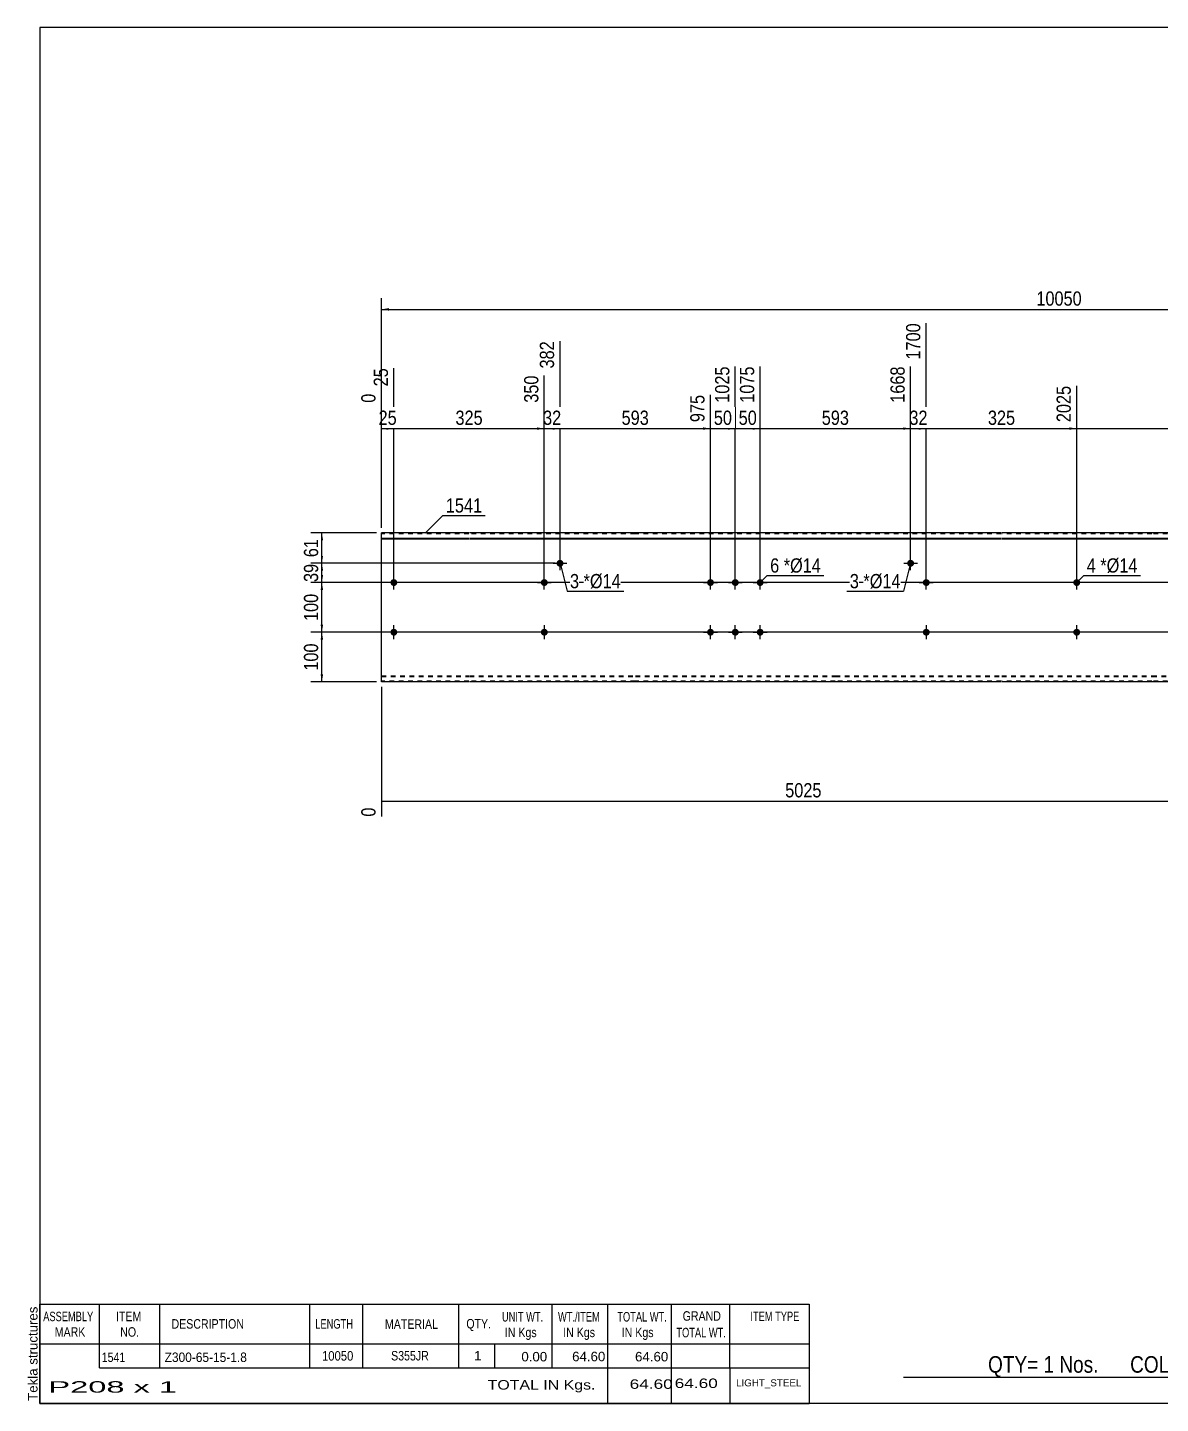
# Model space of a CAD drawing. Header units: millimetres. Extents: x -71 to 331, y -160 to 117.
# Drawn here: x -71.3 to 156.8, y -160.3 to 116.8 of the extents above; entities that cross this region are included whole.
import ezdxf

# ---------------------------------------------------------------- set-up
doc = ezdxf.new("R2010")
doc.units = ezdxf.units.MM
doc.linetypes.add('DXK_LINE_DOT1', pattern=[1.8814, 0.9407, -0.9407])
doc.styles.add('Arial', font='ARIAL.TTF', dxfattribs={"height": 0.2})
doc.styles.add('Arial Narrow', font='ARIALN.TTF', dxfattribs={"height": 0.2})

# ---------------------------------------------------------------- blocks, each defined once
blk = doc.blocks.new('Unknown-629085950-1876')
at = {"color": 5, "linetype": 'Continuous'}
for p, q in [((331.25, 116.75), (-68.75, 116.75)), ((-68.75, 116.75), (-68.75, -160.25)), ((331.25, -160.25), (331.25, 116.75)), ((-68.75, -160.25), (331.25, -160.25))]:
    blk.add_line(p, q, dxfattribs=at)
at = {"color": 174, "linetype": 'Continuous', "style": 'Arial'}
blk.add_text('Tekla structures', height=1.9102, rotation=90, dxfattribs=at).set_placement((-69.25, -159.75))
blk = doc.blocks.new('Bolt-629085950-1223 - 1203')
at = {"linetype": 'Continuous'}
blk.add_hatch(color=3, dxfattribs=at).paths.add_polyline_path([(32.09, 5, -1), (33.49, 5, -1)])
at = {"color": 3, "linetype": 'Continuous'}
for p, q in [((32.79, 3.6), (32.79, 6.4)), ((31.39, 5), (34.19, 5))]:
    blk.add_line(p, q, dxfattribs=at)
blk = doc.blocks.new('Part-629085950-1218 - 1203')
at = {"color": 2, "linetype": 'Continuous'}
for p, q in [((0, -15), (0, 15)), ((17.6, 15), (0, 15)), ((0, 13.94), (17.6, 13.94)), ((51.05, 15), (17.7, 15)), ((17.7, 13.94), (51.05, 13.94)), ((91.34, 15), (51.15, 15)), ((51.15, 13.94), (91.34, 13.94)), ((124.79, 15), (91.44, 15)), ((91.44, 13.94), (124.79, 13.94)), ((155.08, 15), (124.89, 15)), ((124.89, 13.94), (155.08, 13.94)), ((184.58, 15), (155.18, 15)), ((155.18, 13.94), (184.58, 13.94)), ((214.88, 15), (184.68, 15)), ((184.68, 13.94), (214.88, 13.94)), ((255.17, 15), (214.98, 15)), ((214.98, 13.94), (255.17, 13.94)), ((272.87, 15), (255.27, 15)), ((255.27, 13.94), (272.87, 13.94)), ((272.87, 15), (272.87, 13.94)), ((272.87, 13.94), (272.87, -15)), ((0, 13.81), (17.6, 13.81)), ((17.7, 13.81), (51.05, 13.81)), ((51.15, 13.81), (91.34, 13.81)), ((91.44, 13.81), (124.79, 13.81)), ((124.89, 13.81), (155.08, 13.81)), ((155.18, 13.81), (184.58, 13.81)), ((184.68, 13.81), (214.88, 13.81)), ((214.98, 13.81), (255.17, 13.81)), ((255.27, 13.81), (272.87, 13.81)), ((17.6, -15), (0, -15)), ((51.05, -15), (17.7, -15)), ((91.34, -15), (51.15, -15)), ((124.79, -15), (91.44, -15)), ((155.08, -15), (124.89, -15)), ((184.58, -15), (155.18, -15)), ((214.88, -15), (184.68, -15)), ((255.17, -15), (214.98, -15)), ((272.87, -15), (255.27, -15))]:
    blk.add_line(p, q, dxfattribs=at)
at = {"color": 7, "linetype": 'DXK_LINE_DOT1'}
for p, q in [((17.6, 14.82), (0, 14.82)), ((51.05, 14.82), (17.7, 14.82)), ((91.34, 14.82), (51.15, 14.82)), ((124.79, 14.82), (91.44, 14.82)), ((155.08, 14.82), (124.89, 14.82)), ((184.58, 14.82), (155.18, 14.82)), ((214.88, 14.82), (184.68, 14.82)), ((255.17, 14.82), (214.98, 14.82)), ((272.87, 14.82), (255.27, 14.82)), ((0, -13.81), (17.6, -13.81)), ((17.7, -13.81), (51.05, -13.81)), ((51.15, -13.81), (91.34, -13.81)), ((91.44, -13.81), (124.79, -13.81)), ((124.89, -13.81), (155.08, -13.81)), ((155.18, -13.81), (184.58, -13.81)), ((184.68, -13.81), (214.88, -13.81)), ((214.98, -13.81), (255.17, -13.81)), ((255.27, -13.81), (272.87, -13.81)), ((0, -13.94), (17.6, -13.94)), ((17.6, -14.82), (0, -14.82)), ((17.7, -13.94), (51.05, -13.94)), ((51.05, -14.82), (17.7, -14.82)), ((51.15, -13.94), (91.34, -13.94)), ((91.34, -14.82), (51.15, -14.82)), ((91.44, -13.94), (124.79, -13.94)), ((124.79, -14.82), (91.44, -14.82)), ((124.89, -13.94), (155.08, -13.94)), ((155.08, -14.82), (124.89, -14.82)), ((155.18, -13.94), (184.58, -13.94)), ((184.58, -14.82), (155.18, -14.82)), ((184.68, -13.94), (214.88, -13.94)), ((214.88, -14.82), (184.68, -14.82)), ((214.98, -13.94), (255.17, -13.94)), ((255.17, -14.82), (214.98, -14.82)), ((255.27, -13.94), (272.87, -13.94)), ((272.87, -14.82), (255.27, -14.82))]:
    blk.add_line(p, q, dxfattribs=at)
blk = doc.blocks.new('Bolt-629085950-1219 - 1203')
at = {"linetype": 'Continuous'}
for points in [[(65.54, 5, -1), (66.94, 5, -1)], [(70.54, 5, -1), (71.94, 5, -1)], [(75.54, 5, -1), (76.94, 5, -1)], [(65.54, -5, -1), (66.94, -5, -1)], [(70.54, -5, -1), (71.94, -5, -1)], [(75.54, -5, -1), (76.94, -5, -1)]]:
    blk.add_hatch(color=3, dxfattribs=at).paths.add_polyline_path(points)
at = {"color": 3, "linetype": 'Continuous'}
for p, q in [((66.24, 3.6), (66.24, 6.4)), ((71.24, 3.6), (71.24, 6.4)), ((76.24, 3.6), (76.24, 6.4)), ((64.84, 5), (67.64, 5)), ((69.84, 5), (72.64, 5)), ((74.84, 5), (77.64, 5)), ((64.84, -5), (67.64, -5)), ((66.24, -6.4), (66.24, -3.6)), ((69.84, -5), (72.64, -5)), ((71.24, -6.4), (71.24, -3.6)), ((74.84, -5), (77.64, -5)), ((76.24, -6.4), (76.24, -3.6))]:
    blk.add_line(p, q, dxfattribs=at)
blk = doc.blocks.new('Bolt-629085950-1220 - 1203')
at = {"linetype": 'Continuous'}
blk.add_hatch(color=3, dxfattribs=at).paths.add_polyline_path([(35.25, 8.88, -1), (36.65, 8.88, -1)])
at = {"color": 3, "linetype": 'Continuous'}
for p, q in [((34.55, 8.88), (37.35, 8.88)), ((35.95, 7.48), (35.95, 10.28))]:
    blk.add_line(p, q, dxfattribs=at)
blk = doc.blocks.new('Bolt-629085950-1221 - 1203')
at = {"linetype": 'Continuous'}
blk.add_hatch(color=3, dxfattribs=at).paths.add_polyline_path([(105.84, 8.88, -1), (107.24, 8.88, -1)])
at = {"color": 3, "linetype": 'Continuous'}
for p, q in [((105.14, 8.88), (107.94, 8.88)), ((106.54, 7.48), (106.54, 10.28))]:
    blk.add_line(p, q, dxfattribs=at)
blk = doc.blocks.new('Bolt-629085950-1222 - 1203')
at = {"linetype": 'Continuous'}
blk.add_hatch(color=3, dxfattribs=at).paths.add_polyline_path([(33.49, -5, -1), (32.09, -5, -1)])
at = {"color": 3, "linetype": 'Continuous'}
for p, q in [((34.19, -5), (31.39, -5)), ((32.79, -3.6), (32.79, -6.4))]:
    blk.add_line(p, q, dxfattribs=at)
blk = doc.blocks.new('Bolt-629085950-1228 - 1203')
at = {"linetype": 'Continuous'}
blk.add_hatch(color=3, dxfattribs=at).paths.add_polyline_path([(108.99, 5, -1), (110.39, 5, -1)])
at = {"color": 3, "linetype": 'Continuous'}
for p, q in [((109.69, 3.6), (109.69, 6.4)), ((108.29, 5), (111.09, 5))]:
    blk.add_line(p, q, dxfattribs=at)
blk = doc.blocks.new('Bolt-629085950-1229 - 1203')
at = {"linetype": 'Continuous'}
blk.add_hatch(color=3, dxfattribs=at).paths.add_polyline_path([(110.39, -5, -1), (108.99, -5, -1)])
at = {"color": 3, "linetype": 'Continuous'}
for p, q in [((111.09, -5), (108.29, -5)), ((109.69, -3.6), (109.69, -6.4))]:
    blk.add_line(p, q, dxfattribs=at)
blk = doc.blocks.new('Bolt-629085950-1230 - 1203')
at = {"linetype": 'Continuous'}
for points in [[(1.8, 5, -1), (3.2, 5, -1)], [(139.29, 5, -1), (140.69, 5, -1)]]:
    blk.add_hatch(color=3, dxfattribs=at).paths.add_polyline_path(points)
at = {"color": 3, "linetype": 'Continuous'}
for p, q in [((2.5, 3.6), (2.5, 6.4)), ((139.99, 3.6), (139.99, 6.4)), ((3.9, 5), (1.1, 5)), ((141.39, 5), (138.59, 5))]:
    blk.add_line(p, q, dxfattribs=at)
blk = doc.blocks.new('Bolt-629085950-1231 - 1203')
at = {"linetype": 'Continuous'}
for points in [[(1.8, -5, -1), (3.2, -5, -1)], [(139.29, -5, -1), (140.69, -5, -1)]]:
    blk.add_hatch(color=3, dxfattribs=at).paths.add_polyline_path(points)
at = {"color": 3, "linetype": 'Continuous'}
for p, q in [((3.9, -5), (1.1, -5)), ((2.5, -6.4), (2.5, -3.6)), ((141.39, -5), (138.59, -5)), ((139.99, -6.4), (139.99, -3.6))]:
    blk.add_line(p, q, dxfattribs=at)
blk = doc.blocks.new('StraightDimension-629085950-1348 - 1203')
at = {"linetype": 'Continuous'}
for points in [[(-12.25, 7.38), (-12, 8.88), (-11.75, 7.38)], [(-11.75, 6.5), (-12, 5), (-12.25, 6.5)]]:
    blk.add_hatch(color=7, dxfattribs=at).paths.add_polyline_path(points)
at = {"color": 7, "linetype": 'Continuous'}
for p, q in [((34.95, 8.88), (-14.25, 8.88)), ((-12, 5), (-12, 8.88)), ((198.78, 5), (-14.25, 5))]:
    blk.add_line(p, q, dxfattribs=at)
at = {"color": 0}
blk.add_wipeout([(-12.15, 9.37), (-16.35, 9.37), (-16.35, 4.51), (-12.15, 4.51)], dxfattribs=at)
at = {"color": 3, "style": 'Arial Narrow'}
blk.add_text('39', height=2.863, rotation=90.0002, dxfattribs=at).set_placement((-12.75, 5.11))
blk = doc.blocks.new('StraightDimension-629085950-1347 - 1203')
at = {"linetype": 'Continuous'}
for points in [[(-12.25, 13.5), (-12, 15), (-11.75, 13.5)], [(-11.75, 10.38), (-12, 8.88), (-12.25, 10.38)]]:
    blk.add_hatch(color=7, dxfattribs=at).paths.add_polyline_path(points)
at = {"color": 7, "linetype": 'Continuous'}
for p, q in [((-1, 15), (-14.25, 15)), ((-12, 8.88), (-12, 15)), ((34.95, 8.88), (-14.25, 8.88))]:
    blk.add_line(p, q, dxfattribs=at)
at = {"color": 0}
blk.add_wipeout([(-12.15, 14.37), (-16.35, 14.37), (-16.35, 9.51), (-12.15, 9.51)], dxfattribs=at)
at = {"color": 3, "style": 'Arial Narrow'}
blk.add_text('61', height=2.863, rotation=90.0002, dxfattribs=at).set_placement((-12.75, 10.11))
blk = doc.blocks.new('StraightDimension-629085950-1350 - 1203')
at = {"linetype": 'Continuous'}
for points in [[(-12.25, -6.5), (-12, -5), (-11.75, -6.5)], [(-11.75, -13.5), (-12, -15), (-12.25, -13.5)]]:
    blk.add_hatch(color=7, dxfattribs=at).paths.add_polyline_path(points)
at = {"color": 7, "linetype": 'Continuous'}
for p, q in [((198.78, -5), (-14.25, -5)), ((-12, -15), (-12, -5)), ((-1, -15), (-14.25, -15))]:
    blk.add_line(p, q, dxfattribs=at)
at = {"color": 0}
blk.add_wipeout([(-12.15, -6.66), (-16.35, -6.66), (-16.35, -13.34), (-12.15, -13.34)], dxfattribs=at)
at = {"color": 3, "style": 'Arial Narrow'}
blk.add_text('100', height=2.863, rotation=90.0002, dxfattribs=at).set_placement((-12.75, -12.74))
blk = doc.blocks.new('StraightDimension-629085950-1270 - 1203')
at = {"linetype": 'Continuous'}
blk.add_hatch(color=7, dxfattribs=at).paths.add_polyline_path([(74.74, 36.25), (76.24, 36), (74.74, 35.75)])
at = {"color": 7, "linetype": 'Continuous'}
for p, q in [((71.24, 6), (71.24, 48.51)), ((76.24, 6), (76.24, 48.51)), ((71.24, 36), (76.24, 36))]:
    blk.add_line(p, q, dxfattribs=at)
at = {"color": 0}
blk.add_wipeout([(76.17, 36.15), (76.17, 40.35), (71.32, 40.35), (71.32, 36.15)], dxfattribs=at)
at = {"color": 0, "linetype": 'Continuous'}
blk.add_wipeout([(75.64, 49.11), (71.44, 49.11), (71.44, 40.6), (75.64, 40.6)], dxfattribs=at)
at = {"color": 3, "linetype": 'Continuous', "style": 'Arial Narrow'}
blk.add_text('1075', height=2.863, rotation=90.0002, dxfattribs=at).set_placement((75.04, 41.2))
at = {"color": 3, "style": 'Arial Narrow'}
blk.add_text('50', height=2.863, dxfattribs=at).set_placement((71.92, 36.75))
blk = doc.blocks.new('StraightDimension-629085950-1349 - 1203')
at = {"linetype": 'Continuous'}
for points in [[(-12.25, 3.5), (-12, 5), (-11.75, 3.5)], [(-11.75, -3.5), (-12, -5), (-12.25, -3.5)]]:
    blk.add_hatch(color=7, dxfattribs=at).paths.add_polyline_path(points)
at = {"color": 7, "linetype": 'Continuous'}
for p, q in [((198.78, 5), (-14.25, 5)), ((-12, -5), (-12, 5)), ((198.78, -5), (-14.25, -5))]:
    blk.add_line(p, q, dxfattribs=at)
at = {"color": 0}
blk.add_wipeout([(-12.15, 3.34), (-16.35, 3.34), (-16.35, -3.34), (-12.15, -3.34)], dxfattribs=at)
at = {"color": 3, "style": 'Arial Narrow'}
blk.add_text('100', height=2.863, rotation=90.0002, dxfattribs=at).set_placement((-12.75, -2.74))
blk = doc.blocks.new('StraightDimension-629085950-1272 - 1203')
at = {"linetype": 'Continuous'}
blk.add_hatch(color=7, dxfattribs=at).paths.add_polyline_path([(64.74, 36.25), (66.24, 36), (64.74, 35.75)])
at = {"color": 7, "linetype": 'Continuous'}
for p, q in [((35.95, 9.88), (35.95, 53.58)), ((66.24, 6), (66.24, 42.78)), ((35.95, 36), (66.24, 36))]:
    blk.add_line(p, q, dxfattribs=at)
at = {"color": 0, "linetype": 'Continuous'}
blk.add_wipeout([(65.64, 43.38), (61.44, 43.38), (61.44, 36.7), (65.64, 36.7)], dxfattribs=at)
at = {"color": 0}
blk.add_wipeout([(54.44, 36.15), (54.44, 40.35), (47.75, 40.35), (47.75, 36.15)], dxfattribs=at)
at = {"color": 3, "linetype": 'Continuous', "style": 'Arial Narrow'}
blk.add_text('975', height=2.863, rotation=90.0002, dxfattribs=at).set_placement((65.04, 37.3))
at = {"color": 3, "style": 'Arial Narrow'}
blk.add_text('593', height=2.863, dxfattribs=at).set_placement((48.35, 36.75))
blk = doc.blocks.new('StraightDimension-629085950-1266 - 1203')
at = {"linetype": 'Continuous'}
blk.add_hatch(color=7, dxfattribs=at).paths.add_polyline_path([(271.37, 36.25), (272.87, 36), (271.37, 35.75)])
at = {"color": 7, "linetype": 'Continuous'}
for p, q in [((139.99, 6), (139.99, 44.61)), ((272.87, 16), (272.87, 46.44)), ((139.99, 36), (272.87, 36))]:
    blk.add_line(p, q, dxfattribs=at)
at = {"color": 0, "linetype": 'Continuous'}
blk.add_wipeout([(272.27, 47.04), (268.07, 47.04), (268.07, 36.7), (272.27, 36.7)], dxfattribs=at)
at = {"color": 0}
blk.add_wipeout([(210.68, 36.15), (210.68, 40.35), (202.17, 40.35), (202.17, 36.15)], dxfattribs=at)
at = {"color": 3, "linetype": 'Continuous', "style": 'Arial Narrow'}
blk.add_text('10050', height=2.863, rotation=90.0002, dxfattribs=at).set_placement((271.67, 37.3))
at = {"color": 3, "style": 'Arial Narrow'}
blk.add_text('8025', height=2.863, dxfattribs=at).set_placement((202.77, 36.75))
blk = doc.blocks.new('StraightDimension-629085950-1267 - 1203')
at = {"linetype": 'Continuous'}
blk.add_hatch(color=7, dxfattribs=at).paths.add_polyline_path([(138.49, 36.25), (139.99, 36), (138.49, 35.75)])
at = {"color": 7, "linetype": 'Continuous'}
for p, q in [((109.69, 6), (109.69, 57.21)), ((139.99, 6), (139.99, 44.61)), ((109.69, 36), (139.99, 36))]:
    blk.add_line(p, q, dxfattribs=at)
at = {"color": 0, "linetype": 'Continuous'}
blk.add_wipeout([(139.39, 45.21), (135.19, 45.21), (135.19, 36.7), (139.39, 36.7)], dxfattribs=at)
at = {"color": 0}
blk.add_wipeout([(128.18, 36.15), (128.18, 40.35), (121.5, 40.35), (121.5, 36.15)], dxfattribs=at)
at = {"color": 3, "linetype": 'Continuous', "style": 'Arial Narrow'}
blk.add_text('2025', height=2.863, rotation=90.0002, dxfattribs=at).set_placement((138.79, 37.3))
at = {"color": 3, "style": 'Arial Narrow'}
blk.add_text('325', height=2.863, dxfattribs=at).set_placement((122.1, 36.75))
blk = doc.blocks.new('StraightDimension-629085950-1268 - 1203')
at = {"linetype": 'Continuous'}
blk.add_hatch(color=7, dxfattribs=at).paths.add_polyline_path([(108.19, 36.25), (109.69, 36), (108.19, 35.75)])
at = {"color": 7, "linetype": 'Continuous'}
for p, q in [((109.69, 6), (109.69, 57.21)), ((106.54, 9.88), (106.54, 48.51)), ((106.54, 36), (109.69, 36))]:
    blk.add_line(p, q, dxfattribs=at)
at = {"color": 0, "linetype": 'Continuous'}
blk.add_wipeout([(109.09, 57.81), (104.89, 57.81), (104.89, 49.3), (109.09, 49.3)], dxfattribs=at)
at = {"color": 0}
blk.add_wipeout([(110.54, 36.15), (110.54, 40.35), (105.69, 40.35), (105.69, 36.15)], dxfattribs=at)
at = {"color": 3, "linetype": 'Continuous', "style": 'Arial Narrow'}
blk.add_text('1700', height=2.863, rotation=90.0002, dxfattribs=at).set_placement((108.49, 49.9))
at = {"color": 3, "style": 'Arial Narrow'}
blk.add_text('32', height=2.863, dxfattribs=at).set_placement((106.29, 36.75))
blk = doc.blocks.new('StraightDimension-629085950-1269 - 1203')
at = {"linetype": 'Continuous'}
blk.add_hatch(color=7, dxfattribs=at).paths.add_polyline_path([(105.04, 36.25), (106.54, 36), (105.04, 35.75)])
at = {"color": 7, "linetype": 'Continuous'}
for p, q in [((76.24, 6), (76.24, 48.51)), ((106.54, 9.88), (106.54, 48.51)), ((76.24, 36), (106.54, 36))]:
    blk.add_line(p, q, dxfattribs=at)
at = {"color": 0, "linetype": 'Continuous'}
blk.add_wipeout([(105.94, 49.11), (101.74, 49.11), (101.74, 40.6), (105.94, 40.6)], dxfattribs=at)
at = {"color": 0}
blk.add_wipeout([(94.73, 36.15), (94.73, 40.35), (88.05, 40.35), (88.05, 36.15)], dxfattribs=at)
at = {"color": 3, "linetype": 'Continuous', "style": 'Arial Narrow'}
blk.add_text('1668', height=2.863, rotation=90.0002, dxfattribs=at).set_placement((105.34, 41.2))
at = {"color": 3, "style": 'Arial Narrow'}
blk.add_text('593', height=2.863, dxfattribs=at).set_placement((88.65, 36.75))
blk = doc.blocks.new('StraightDimension-629085950-1271 - 1203')
at = {"linetype": 'Continuous'}
blk.add_hatch(color=7, dxfattribs=at).paths.add_polyline_path([(69.74, 36.25), (71.24, 36), (69.74, 35.75)])
at = {"color": 7, "linetype": 'Continuous'}
for p, q in [((71.24, 6), (71.24, 48.51)), ((66.24, 6), (66.24, 42.78)), ((66.24, 36), (71.24, 36))]:
    blk.add_line(p, q, dxfattribs=at)
at = {"color": 0}
blk.add_wipeout([(71.17, 36.15), (71.17, 40.35), (66.32, 40.35), (66.32, 36.15)], dxfattribs=at)
at = {"color": 0, "linetype": 'Continuous'}
blk.add_wipeout([(70.64, 49.11), (66.44, 49.11), (66.44, 40.6), (70.64, 40.6)], dxfattribs=at)
at = {"color": 3, "linetype": 'Continuous', "style": 'Arial Narrow'}
blk.add_text('1025', height=2.863, rotation=90.0002, dxfattribs=at).set_placement((70.04, 41.2))
at = {"color": 3, "style": 'Arial Narrow'}
blk.add_text('50', height=2.863, dxfattribs=at).set_placement((66.92, 36.75))
blk = doc.blocks.new('StraightDimension-629085950-1273 - 1203')
at = {"linetype": 'Continuous'}
blk.add_hatch(color=7, dxfattribs=at).paths.add_polyline_path([(34.45, 36.25), (35.95, 36), (34.45, 35.75)])
at = {"color": 7, "linetype": 'Continuous'}
for p, q in [((35.95, 9.88), (35.95, 53.58)), ((32.79, 6), (32.79, 46.68)), ((32.79, 36), (35.95, 36))]:
    blk.add_line(p, q, dxfattribs=at)
at = {"color": 0, "linetype": 'Continuous'}
blk.add_wipeout([(35.35, 54.18), (31.15, 54.18), (31.15, 47.5), (35.35, 47.5)], dxfattribs=at)
at = {"color": 0}
blk.add_wipeout([(36.8, 36.15), (36.8, 40.35), (31.94, 40.35), (31.94, 36.15)], dxfattribs=at)
at = {"color": 3, "linetype": 'Continuous', "style": 'Arial Narrow'}
blk.add_text('382', height=2.863, rotation=90.0002, dxfattribs=at).set_placement((34.75, 48.1))
at = {"color": 3, "style": 'Arial Narrow'}
blk.add_text('32', height=2.863, dxfattribs=at).set_placement((32.54, 36.75))
blk = doc.blocks.new('StraightDimension-629085950-1274 - 1203')
at = {"linetype": 'Continuous'}
blk.add_hatch(color=7, dxfattribs=at).paths.add_polyline_path([(31.29, 36.25), (32.79, 36), (31.29, 35.75)])
at = {"color": 7, "linetype": 'Continuous'}
for p, q in [((2.5, 6), (2.5, 48.16)), ((32.79, 6), (32.79, 46.68)), ((2.5, 36), (32.79, 36))]:
    blk.add_line(p, q, dxfattribs=at)
at = {"color": 0, "linetype": 'Continuous'}
blk.add_wipeout([(32.19, 47.28), (27.99, 47.28), (27.99, 40.6), (32.19, 40.6)], dxfattribs=at)
at = {"color": 0}
blk.add_wipeout([(20.99, 36.15), (20.99, 40.35), (14.3, 40.35), (14.3, 36.15)], dxfattribs=at)
at = {"color": 3, "linetype": 'Continuous', "style": 'Arial Narrow'}
blk.add_text('350', height=2.863, rotation=90.0002, dxfattribs=at).set_placement((31.59, 41.2))
at = {"color": 3, "style": 'Arial Narrow'}
blk.add_text('325', height=2.863, dxfattribs=at).set_placement((14.9, 36.75))
blk = doc.blocks.new('StraightDimension-629085950-1275 - 1203')
at = {"linetype": 'Continuous'}
blk.add_hatch(color=7, dxfattribs=at).paths.add_polyline_path([(1, 36.25), (2.5, 36), (1, 35.75)])
at = {"color": 7, "linetype": 'Continuous'}
for p, q in [((2.5, 6), (2.5, 48.16)), ((0, 16), (0, 43.03)), ((0, 36), (2.5, 36))]:
    blk.add_line(p, q, dxfattribs=at)
at = {"color": 0, "linetype": 'Continuous'}
blk.add_wipeout([(1.9, 48.76), (-2.3, 48.76), (-2.3, 43.9), (1.9, 43.9)], dxfattribs=at)
at = {"color": 0}
blk.add_wipeout([(3.68, 36.15), (3.68, 40.35), (-1.18, 40.35), (-1.18, 36.15)], dxfattribs=at)
at = {"color": 0, "linetype": 'Continuous'}
blk.add_wipeout([(-0.6, 43.63), (-4.8, 43.63), (-4.8, 40.6), (-0.6, 40.6)], dxfattribs=at)
at = {"color": 3, "linetype": 'Continuous', "style": 'Arial Narrow'}
for s, height, p in [('25', 2.863, (1.3, 44.5)), ('0', 2.86, (-1.2, 41.2))]:
    blk.add_text(s, height=height, rotation=90.0002, dxfattribs=at).set_placement(p)
at = {"color": 3, "style": 'Arial Narrow'}
blk.add_text('25', height=2.863, dxfattribs=at).set_placement((-0.58, 36.75))
blk = doc.blocks.new('StraightDimension-629085950-1321 - 1203')
at = {"linetype": 'Continuous'}
blk.add_hatch(color=7, dxfattribs=at).paths.add_polyline_path([(168.38, -38.75), (169.88, -39), (168.38, -39.25)])
at = {"color": 7, "linetype": 'Continuous'}
for p, q in [((169.88, -6), (169.88, -47.61)), ((0, -16), (0, -42.13)), ((0, -39), (169.88, -39))]:
    blk.add_line(p, q, dxfattribs=at)
at = {"color": 0}
blk.add_wipeout([(89.2, -38.85), (89.2, -34.65), (80.69, -34.65), (80.69, -38.85)], dxfattribs=at)
at = {"color": 0, "linetype": 'Continuous'}
for points in [[(-0.6, -39.7), (-4.8, -39.7), (-4.8, -42.73), (-0.6, -42.73)], [(169.28, -39.7), (165.08, -39.7), (165.08, -48.21), (169.28, -48.21)]]:
    blk.add_wipeout(points, dxfattribs=at)
at = {"color": 3, "style": 'Arial Narrow'}
blk.add_text('5025', height=2.863, dxfattribs=at).set_placement((81.29, -38.25))
at = {"color": 3, "linetype": 'Continuous', "style": 'Arial Narrow'}
for s, height, p in [('0', 2.86, (-1.2, -42.13)), ('5025', 2.863, (168.68, -47.61))]:
    blk.add_text(s, height=height, rotation=90.0002, dxfattribs=at).set_placement(p)
blk = doc.blocks.new('StraightDimension-629085950-1377 - 1203')
at = {"linetype": 'Continuous'}
for points in [[(1.5, 59.75), (0, 60), (1.5, 60.25)], [(271.37, 60.25), (272.87, 60), (271.37, 59.75)]]:
    blk.add_hatch(color=7, dxfattribs=at).paths.add_polyline_path(points)
at = {"color": 7, "linetype": 'Continuous'}
for p, q in [((0, 16), (0, 62.25)), ((272.87, 16), (272.87, 62.25)), ((0, 60), (272.87, 60))]:
    blk.add_line(p, q, dxfattribs=at)
at = {"color": 0}
blk.add_wipeout([(141.61, 60.15), (141.61, 64.35), (131.26, 64.35), (131.26, 60.15)], dxfattribs=at)
at = {"color": 3, "style": 'Arial Narrow'}
blk.add_text('10050', height=2.863, dxfattribs=at).set_placement((131.86, 60.75))
blk = doc.blocks.new('CBS_BOM-629085950-1932')
at = {"color": 7, "linetype": 'Continuous'}
for p, q in [((-68.78, -148.28), (-68.78, -140.28)), ((-68.78, -140.28), (86.14, -140.28)), ((-56.78, -148.28), (-56.78, -140.28)), ((-44.59, -148.28), (-44.59, -140.28)), ((-14.43, -148.28), (-14.43, -140.28)), ((-3.75, -148.28), (-3.75, -140.28)), ((15.57, -148.28), (15.57, -140.28)), ((34.37, -148.28), (34.37, -140.28)), ((45.58, -148.28), (45.58, -140.28)), ((58.37, -148.28), (58.37, -140.28)), ((70.12, -148.28), (70.12, -140.28)), ((86.14, -140.29), (86.14, -148.27)), ((-68.78, -148.28), (86.14, -148.28)), ((-68.78, -153.08), (-68.78, -148.28)), ((-56.78, -153.08), (-56.78, -148.28)), ((-44.59, -153.08), (-44.59, -148.28)), ((-14.43, -153.08), (-14.43, -148.28)), ((-3.75, -153.08), (-3.75, -148.28)), ((15.57, -153.08), (15.57, -148.28)), ((22.83, -153.08), (22.83, -148.28)), ((34.37, -153.08), (34.37, -148.28)), ((45.58, -153.08), (45.58, -148.28)), ((58.37, -153.08), (58.37, -148.28)), ((70.14, -153.08), (70.14, -148.28)), ((86.14, -148.28), (86.14, -153.08)), ((-68.78, -160.28), (-68.78, -153.1)), ((-56.78, -153.08), (86.14, -153.08)), ((45.58, -160.28), (45.58, -153.1)), ((58.37, -160.28), (58.37, -153.1)), ((70.18, -160.28), (70.18, -153.1)), ((86.14, -153.08), (86.14, -160.28)), ((-68.78, -160.28), (86.14, -160.28))]:
    blk.add_line(p, q, dxfattribs=at)
at = {"color": 3, "linetype": 'Continuous', "style": 'Arial'}
for s, height, width, p in [('ASSEMBLY', 1.91, 0.7, (-68.1, -143.71)), ('ITEM', 1.91, 0.8, (-53.45, -143.71)), ('DESCRIPTION', 1.9102, 0.8, (-42.27, -145.21)), ('LENGTH', 1.91, 0.7, (-13.32, -145.21)), ('MATERIAL', 1.91, 0.8, (0.7, -145.26)), ('QTY.', 1.91, 0.8, (17.09, -145.18)), ('UNIT WT.', 1.91, 0.7, (24.26, -143.78)), ('WT./ITEM', 1.91, 0.7, (35.55, -143.78)), ('TOTAL WT.', 1.91, 0.7, (47.49, -143.78)), ('GRAND', 1.91, 0.8, (60.64, -143.62)), ('ITEM TYPE', 1.91, 0.7, (74.28, -143.7)), ('MARK', 1.91, 0.8, (-65.78, -146.84)), ('NO.', 1.91, 0.8, (-52.6, -146.84)), ('IN Kgs', 1.91, 0.8, (24.84, -146.92)), ('IN Kgs', 1.91, 0.8, (36.59, -146.92)), ('IN Kgs', 1.91, 0.8, (48.38, -146.92)), ('TOTAL WT.', 1.91, 0.7, (59.38, -146.96))]:
    blk.add_text(s, height=height, dxfattribs=dict(at, width=width)).set_placement(p)
at = {"color": 7, "linetype": 'Continuous', "style": 'Arial'}
for s, height, width, p in [('1541', 1.91, 0.8, (-56.32, -151.93)), ('Z300-65-15-1.8', 1.9102, 0.9, (-43.65, -151.93)), ('10050', 1.91, 0.85, (-11.97, -151.65)), ('S355JR', 1.91, 0.8, (1.94, -151.62))]:
    blk.add_text(s, height=height, dxfattribs=dict(at, width=width)).set_placement(p)
for s, p in [('1', (18.66, -151.62)), ('0.00', (28.17, -151.81)), ('64.60', (38.39, -151.78)), ('64.60', (51.06, -151.81))]:
    blk.add_text(s, height=1.91, dxfattribs=at).set_placement(p)
at = {"color": 6, "linetype": 'Continuous', "style": 'Arial'}
for s, height, width, p in [('P208 x 1', 2.292, 2.05, (-67.06, -158.09)), ('TOTAL IN Kgs.', 1.9102, 1.2, (21.38, -157.48)), ('64.60', 1.91, 1.3, (49.97, -157.33)), ('64.60', 1.91, 1.3, (59.04, -157.17))]:
    blk.add_text(s, height=height, dxfattribs=dict(at, width=width)).set_placement(p)
blk.add_text('LIGHT_STEEL', height=1.4135, dxfattribs=at).set_placement((71.39, -156.83))
blk = doc.blocks.new('CBS_CALLOFF-629085950-1933')
at = {"color": 7, "linetype": 'Continuous'}
blk.add_line((105.13, -154.98), (221.36, -155), dxfattribs=at)
at = {"color": 3, "linetype": 'Continuous', "style": 'Arial Narrow'}
blk.add_text('QTY= 1 Nos.      COLD FORMED     MKD : P208', height=3.3405, dxfattribs=at).set_placement((122.13, -154.09))
blk = doc.blocks.new('MarkSet-629085950-1392 - 1203')
at = {"color": 0}
blk.add_wipeout([(39.79, 3.86), (39.79, 6.86), (37.96, 6.86), (37.96, 3.86)], dxfattribs=at)
blk.add_wipeout([(39.79, 3.86), (39.79, 6.86), (37.96, 6.86), (37.96, 3.86)], dxfattribs=at)
at = {"color": 7, "linetype": 'Continuous'}
blk.add_line((35.95, 8.88), (37.36, 3.26), dxfattribs=at)
at = {"color": 0}
blk.add_wipeout([(41.97, 3.86), (41.97, 6.86), (40.69, 6.86), (40.69, 3.86)], dxfattribs=at)
blk.add_wipeout([(41.97, 3.86), (41.97, 6.86), (40.69, 6.86), (40.69, 3.86)], dxfattribs=at)
at = {"color": 3, "style": 'Arial Narrow'}
blk.add_text('3', height=2.86, dxfattribs=at).set_placement((37.96, 3.86))
at = {"color": 0}
blk.add_wipeout([(48.18, 3.86), (48.18, 6.86), (41.97, 6.86), (41.97, 3.86)], dxfattribs=at)
blk.add_wipeout([(48.18, 3.86), (48.18, 6.86), (41.97, 6.86), (41.97, 3.86)], dxfattribs=at)
at = {"color": 7, "linetype": 'Continuous'}
blk.add_line((37.36, 3.26), (48.78, 3.26), dxfattribs=at)
at = {"color": 3, "style": 'Arial Narrow'}
for s, height, p in [('*', 2.86, (40.69, 3.86)), ('Ø14', 2.863, (41.97, 3.86))]:
    blk.add_text(s, height=height, dxfattribs=at).set_placement(p)
blk = doc.blocks.new('MarkSet-629085950-1410 - 1203')
at = {"color": 0}
blk.add_wipeout([(143.83, 7.01), (143.83, 10.01), (142, 10.01), (142, 7.01)], dxfattribs=at)
blk.add_wipeout([(143.83, 7.01), (143.83, 10.01), (142, 10.01), (142, 7.01)], dxfattribs=at)
at = {"color": 7, "linetype": 'Continuous'}
blk.add_line((139.99, 5), (141.4, 6.41), dxfattribs=at)
at = {"color": 0}
blk.add_wipeout([(146.01, 7.01), (146.01, 10.01), (144.73, 10.01), (144.73, 7.01)], dxfattribs=at)
blk.add_wipeout([(146.01, 7.01), (146.01, 10.01), (144.73, 10.01), (144.73, 7.01)], dxfattribs=at)
at = {"color": 3, "style": 'Arial Narrow'}
blk.add_text('4', height=2.86, dxfattribs=at).set_placement((142, 7.01))
at = {"color": 0}
blk.add_wipeout([(152.22, 7.01), (152.22, 10.01), (146.01, 10.01), (146.01, 7.01)], dxfattribs=at)
blk.add_wipeout([(152.22, 7.01), (152.22, 10.01), (146.01, 10.01), (146.01, 7.01)], dxfattribs=at)
at = {"color": 7, "linetype": 'Continuous'}
blk.add_line((141.4, 6.41), (152.82, 6.41), dxfattribs=at)
at = {"color": 3, "style": 'Arial Narrow'}
for s, height, p in [('*', 2.86, (144.73, 7.01)), ('Ø14', 2.863, (146.01, 7.01))]:
    blk.add_text(s, height=height, dxfattribs=at).set_placement(p)
blk = doc.blocks.new('Mark-629085950-1380 - 1203')
at = {"color": 0}
blk.add_wipeout([(20.27, 19.09), (20.27, 22.09), (12.96, 22.09), (12.96, 19.09)], dxfattribs=at)
blk.add_wipeout([(20.27, 19.09), (20.27, 22.09), (12.96, 22.09), (12.96, 19.09)], dxfattribs=at)
at = {"color": 7, "linetype": 'Continuous'}
for p, q in [((8.82, 14.95), (12.36, 18.49)), ((12.36, 18.49), (20.87, 18.49))]:
    blk.add_line(p, q, dxfattribs=at)
at = {"color": 3, "style": 'Arial Narrow'}
blk.add_text('1541', height=2.863, dxfattribs=at).set_placement((12.96, 19.09))
blk = doc.blocks.new('MarkSet-629085950-1399 - 1203')
at = {"color": 0}
blk.add_wipeout([(96.13, 3.86), (96.13, 6.86), (94.3, 6.86), (94.3, 3.86)], dxfattribs=at)
blk.add_wipeout([(96.13, 3.86), (96.13, 6.86), (94.3, 6.86), (94.3, 3.86)], dxfattribs=at)
blk.add_wipeout([(98.31, 3.86), (98.31, 6.86), (97.03, 6.86), (97.03, 3.86)], dxfattribs=at)
blk.add_wipeout([(98.31, 3.86), (98.31, 6.86), (97.03, 6.86), (97.03, 3.86)], dxfattribs=at)
at = {"color": 3, "style": 'Arial Narrow'}
blk.add_text('3', height=2.86, dxfattribs=at).set_placement((94.3, 3.86))
at = {"color": 0}
blk.add_wipeout([(104.52, 3.86), (104.52, 6.86), (98.31, 6.86), (98.31, 3.86)], dxfattribs=at)
blk.add_wipeout([(104.52, 3.86), (104.52, 6.86), (98.31, 6.86), (98.31, 3.86)], dxfattribs=at)
at = {"color": 7, "linetype": 'Continuous'}
for p in [(106.54, 8.88), (93.7, 3.26)]:
    blk.add_line(p, (105.12, 3.26), dxfattribs=at)
at = {"color": 3, "style": 'Arial Narrow'}
for s, height, p in [('*', 2.86, (97.03, 3.86)), ('Ø14', 2.863, (98.31, 3.86))]:
    blk.add_text(s, height=height, dxfattribs=at).set_placement(p)
blk = doc.blocks.new('Mark-629085950-1413 - 1203')
at = {"color": 0}
blk.add_wipeout([(80.09, 7.01), (80.09, 10.01), (78.26, 10.01), (78.26, 7.01)], dxfattribs=at)
blk.add_wipeout([(80.09, 7.01), (80.09, 10.01), (78.26, 10.01), (78.26, 7.01)], dxfattribs=at)
at = {"color": 7, "linetype": 'Continuous'}
blk.add_line((76.24, 5), (77.66, 6.41), dxfattribs=at)
at = {"color": 0}
blk.add_wipeout([(82.26, 7.01), (82.26, 10.01), (80.99, 10.01), (80.99, 7.01)], dxfattribs=at)
blk.add_wipeout([(82.26, 7.01), (82.26, 10.01), (80.99, 10.01), (80.99, 7.01)], dxfattribs=at)
at = {"color": 3, "style": 'Arial Narrow'}
blk.add_text('6', height=2.86, dxfattribs=at).set_placement((78.26, 7.01))
at = {"color": 0}
blk.add_wipeout([(88.48, 7.01), (88.48, 10.01), (82.26, 10.01), (82.26, 7.01)], dxfattribs=at)
blk.add_wipeout([(88.48, 7.01), (88.48, 10.01), (82.26, 10.01), (82.26, 7.01)], dxfattribs=at)
at = {"color": 7, "linetype": 'Continuous'}
blk.add_line((77.66, 6.41), (89.08, 6.41), dxfattribs=at)
at = {"color": 3, "style": 'Arial Narrow'}
for s, height, p in [('*', 2.86, (80.99, 7.01)), ('Ø14', 2.863, (82.26, 7.01))]:
    blk.add_text(s, height=height, dxfattribs=at).set_placement(p)

msp = doc.modelspace()

# ---------------------------------------------------------------- block references
for name in ['Unknown-629085950-1876', 'Part-629085950-1218 - 1203', 'Bolt-629085950-1220 - 1203', 'Bolt-629085950-1221 - 1203', 'Bolt-629085950-1230 - 1203', 'Bolt-629085950-1223 - 1203', 'Bolt-629085950-1219 - 1203', 'Bolt-629085950-1228 - 1203', 'Bolt-629085950-1231 - 1203', 'Bolt-629085950-1222 - 1203', 'Bolt-629085950-1229 - 1203', 'CBS_BOM-629085950-1932', 'CBS_CALLOFF-629085950-1933']:
    msp.add_blockref(name, (0, 0))

# ---------------------------------------------------------------- next in the draw order: block references
for name in ['StraightDimension-629085950-1348 - 1203', 'StraightDimension-629085950-1350 - 1203']:
    msp.add_blockref(name, (0, 0))

# ---------------------------------------------------------------- next in the draw order: block references
for name in ['StraightDimension-629085950-1270 - 1203', 'StraightDimension-629085950-1347 - 1203']:
    msp.add_blockref(name, (0, 0))

# ---------------------------------------------------------------- next in the draw order: block references
msp.add_blockref('StraightDimension-629085950-1349 - 1203', (0, 0))

# ---------------------------------------------------------------- next in the draw order: block references
for name in ['StraightDimension-629085950-1272 - 1203', 'StraightDimension-629085950-1266 - 1203', 'StraightDimension-629085950-1321 - 1203']:
    msp.add_blockref(name, (0, 0))

# ---------------------------------------------------------------- next in the draw order: block references
for name in ['StraightDimension-629085950-1267 - 1203', 'StraightDimension-629085950-1273 - 1203', 'StraightDimension-629085950-1271 - 1203']:
    msp.add_blockref(name, (0, 0))

# ---------------------------------------------------------------- next in the draw order: block references
for name in ['StraightDimension-629085950-1268 - 1203', 'StraightDimension-629085950-1274 - 1203', 'MarkSet-629085950-1392 - 1203', 'MarkSet-629085950-1410 - 1203']:
    msp.add_blockref(name, (0, 0))

# ---------------------------------------------------------------- next in the draw order: block references
for name in ['StraightDimension-629085950-1275 - 1203', 'StraightDimension-629085950-1269 - 1203']:
    msp.add_blockref(name, (0, 0))

# ---------------------------------------------------------------- next in the draw order: block references
for name in ['StraightDimension-629085950-1377 - 1203', 'Mark-629085950-1413 - 1203', 'MarkSet-629085950-1399 - 1203']:
    msp.add_blockref(name, (0, 0))

# ---------------------------------------------------------------- next in the draw order: block references
msp.add_blockref('Mark-629085950-1380 - 1203', (0, 0))

doc.saveas('drawing.dxf')
